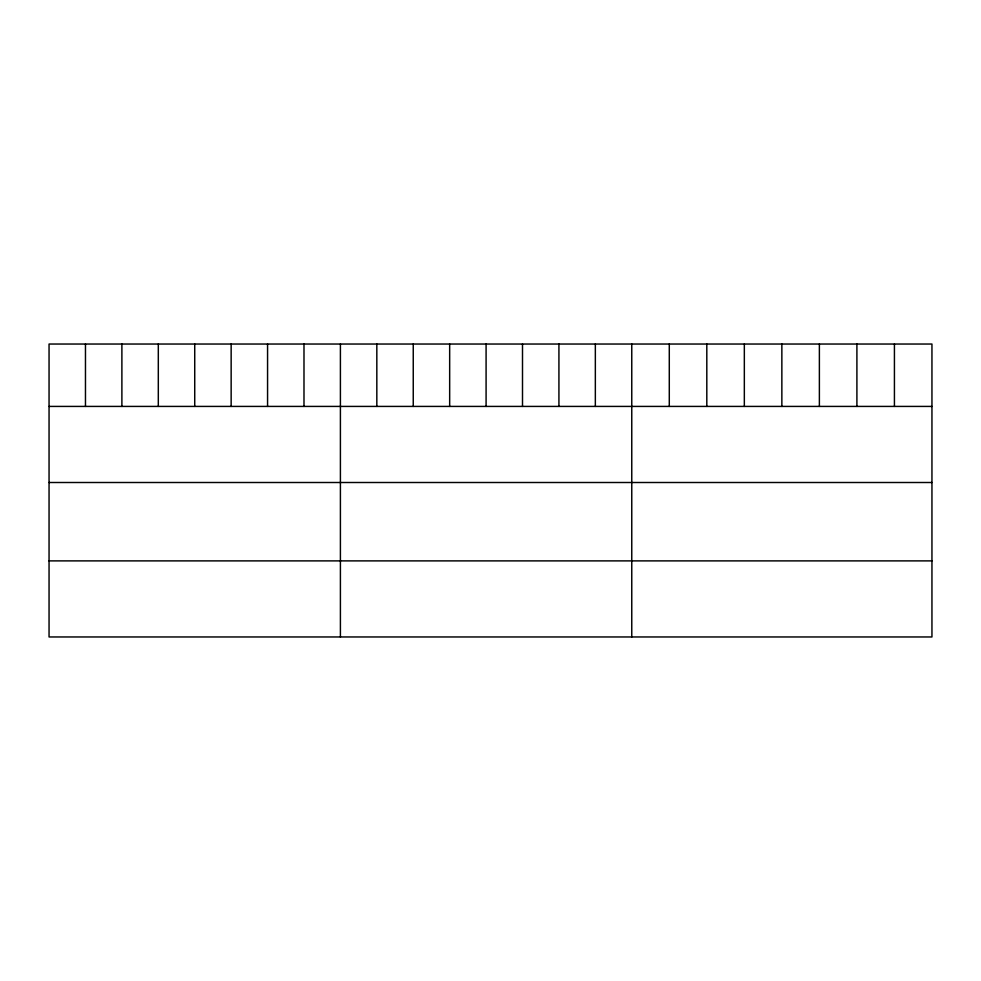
<?xml version="1.0" encoding="UTF-8"?>
<svg xmlns="http://www.w3.org/2000/svg" width="981" height="981" viewBox="0 0 981 981"><rect width="100%" height="100%" fill="white"/><g stroke="black" fill="none" stroke-linecap="round" stroke-linejoin="round"><path stroke-width="1.47" d="M931.95 406.416L931.95 636.963L49.05 636.963L49.05 344.037L931.95 344.037L931.95 406.416L49.05 406.416M49.05 482.505L931.95 482.505M49.05 560.887L931.95 560.887M894.427 344.037L894.427 406.416M856.904 344.037L856.904 406.416M819.38 344.037L819.38 406.416M781.857 344.037L781.857 406.416M744.334 344.037L744.334 406.416M706.811 344.037L706.811 406.416M669.287 344.037L669.287 406.416M631.764 344.037L631.764 636.963M595.344 344.037L595.344 406.416M558.925 344.037L558.925 406.416M522.505 344.037L522.505 406.416M486.086 344.037L486.086 406.416M449.666 344.037L449.666 406.416M413.246 344.037L413.246 406.416M376.827 344.037L376.827 406.416M340.407 344.037L340.407 636.963M303.987 344.037L303.987 406.416M267.568 344.037L267.568 406.416M231.148 344.037L231.148 406.416M194.729 344.037L194.729 406.416M158.309 344.037L158.309 406.416M121.889 344.037L121.889 406.416M85.47 344.037L85.47 406.416"/></g></svg>
